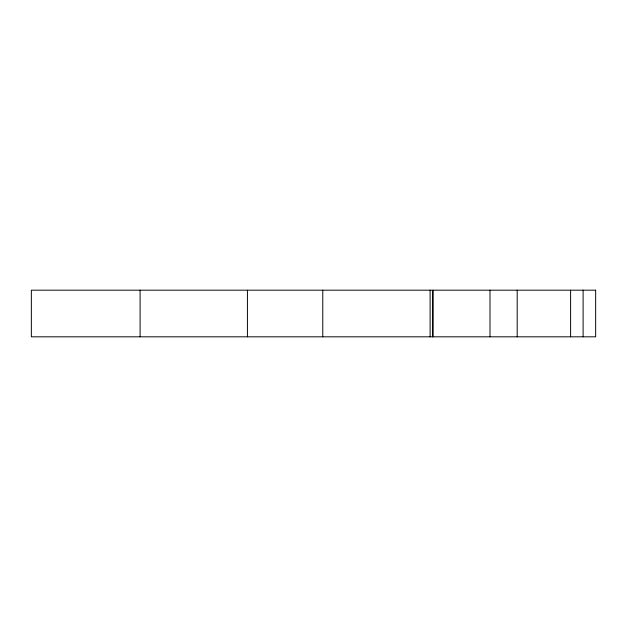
<?xml version="1.0" encoding="UTF-8"?>
<svg xmlns="http://www.w3.org/2000/svg" width="627" height="627" viewBox="0 0 627 627"><rect width="100%" height="100%" fill="white"/><g stroke="black" fill="none" stroke-linecap="round" stroke-linejoin="round"><path stroke-width="0.94" d="M583.11 290.183L583.11 336.817M570.601 290.183L570.601 336.817M517.189 290.183L517.189 336.817M490 290.183L490 336.817M430.106 290.183L430.106 336.817M322.772 290.183L322.772 336.817M247.422 290.183L247.422 336.817M140.087 290.183L140.087 336.817M595.65 290.183L31.35 290.183L31.35 336.817L595.65 336.817L595.65 290.183M432.857 336.817L432.857 290.183L432.826 336.817"/></g></svg>
